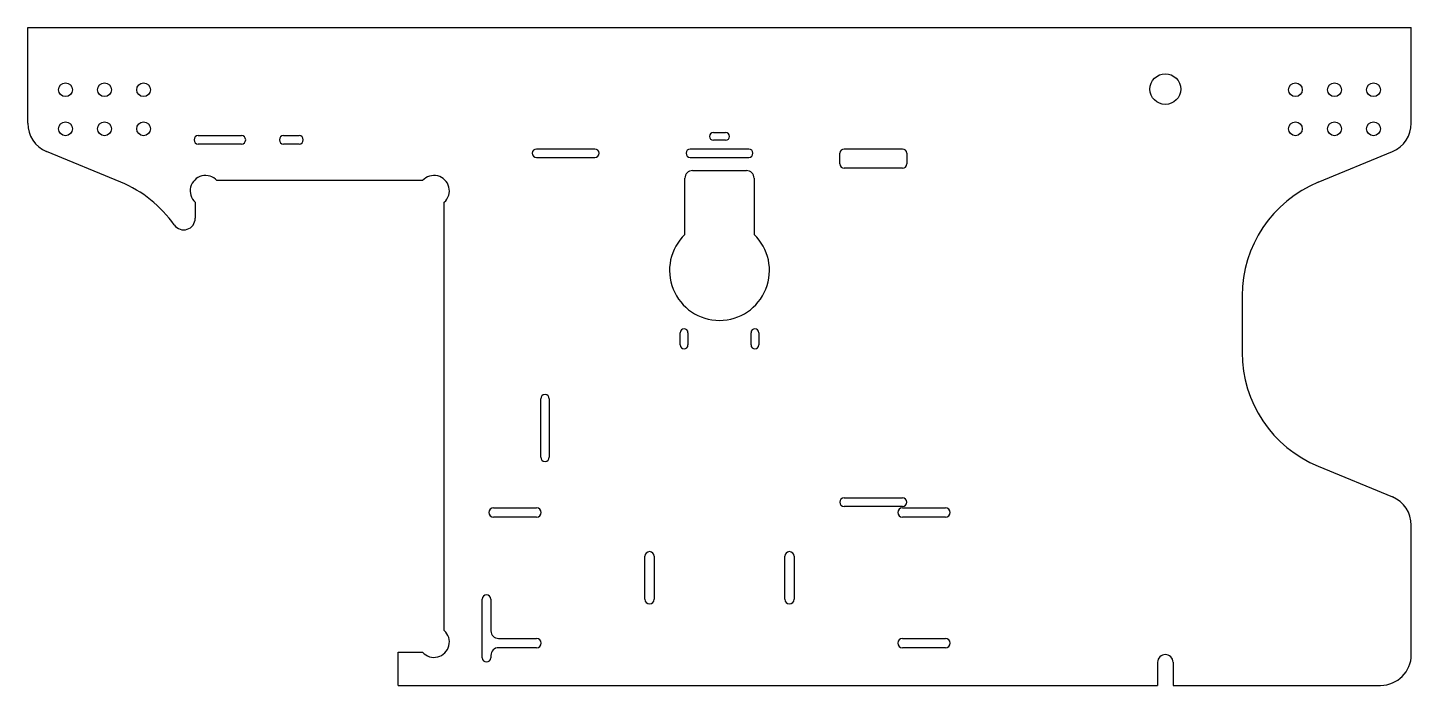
# Model space of a CAD drawing. Header units: millimetres. Extents: x 161.8 to 251.8, y 156.7 to 199.5.
import ezdxf

# ---------------------------------------------------------------- set-up
doc = ezdxf.new("R2010")
doc.units = ezdxf.units.MM
doc.linetypes.add('SLD-Solid', pattern=[0])

msp = doc.modelspace()

# ---------------------------------------------------------------- linework, layer by layer
at = {"color": 7, "linetype": 'SLD-Solid', "lineweight": 25}
for p, q in [((161.815, 193.291), (161.815, 199.504)), ((161.815, 199.504), (251.815, 199.504)), ((251.815, 193.291), (251.815, 199.504)), ((206.415, 192.676), (207.215, 192.676)), ((172.915, 192.484), (175.715, 192.484)), ((175.715, 191.924), (172.915, 191.924)), ((178.465, 192.484), (179.465, 192.484)), ((179.465, 191.924), (178.465, 191.924)), ((207.215, 192.176), (206.415, 192.176)), ((167.877, 189.444), (163.05, 191.443)), ((198.715, 191.604), (194.915, 191.604)), ((194.915, 191.054), (198.715, 191.054)), ((208.715, 191.604), (204.915, 191.604)), ((204.915, 191.054), (208.715, 191.054)), ((214.64, 190.634), (214.64, 191.329)), ((218.715, 191.604), (214.915, 191.604)), ((218.99, 191.329), (218.99, 190.634)), ((245.754, 189.444), (250.581, 191.443)), ((205.065, 190.204), (208.565, 190.204)), ((218.71, 190.354), (214.92, 190.354)), ((187.503, 189.554), (174.128, 189.554)), ((204.565, 186.05), (204.565, 189.704)), ((209.065, 189.704), (209.065, 186.05)), ((172.715, 188.142), (172.715, 187.096)), ((188.915, 160.267), (188.915, 188.142)), ((240.815, 182.053), (240.815, 178.356)), ((204.265, 178.854), (204.265, 179.654)), ((204.765, 179.654), (204.765, 178.854)), ((208.865, 178.854), (208.865, 179.654)), ((209.365, 179.654), (209.365, 178.854)), ((195.185, 171.554), (195.185, 175.354)), ((195.745, 175.354), (195.745, 171.554)), ((245.754, 170.965), (250.581, 168.966)), ((214.915, 168.909), (218.715, 168.909)), ((218.715, 168.349), (214.915, 168.349)), ((192.115, 168.254), (194.915, 168.254)), ((194.915, 167.654), (192.115, 167.654)), ((218.715, 168.254), (221.515, 168.254)), ((221.515, 167.654), (218.715, 167.654)), ((251.815, 158.704), (251.815, 167.118)), ((201.965, 162.304), (201.965, 165.104)), ((202.565, 165.104), (202.565, 162.304)), ((211.065, 162.304), (211.065, 165.104)), ((211.665, 165.104), (211.665, 162.304)), ((191.385, 158.504), (191.385, 162.304)), ((191.945, 162.304), (191.945, 160.254)), ((192.445, 159.754), (194.915, 159.754)), ((218.715, 159.754), (221.515, 159.754)), ((185.915, 156.704), (185.915, 158.854)), ((185.915, 158.854), (187.503, 158.854)), ((191.945, 158.654), (191.945, 158.504)), ((194.915, 159.154), (192.445, 159.154)), ((221.515, 159.154), (218.715, 159.154)), ((235.315, 158.204), (235.315, 156.704)), ((236.315, 158.204), (236.315, 156.704)), ((185.915, 156.704), (235.315, 156.704)), ((236.315, 156.704), (249.815, 156.704))]:
    msp.add_line(p, q, dxfattribs=at)
for centre, radius in [((235.815, 195.504), 1), ((164.275, 195.464), 0.45), ((166.815, 195.464), 0.45), ((169.355, 195.464), 0.45), ((244.275, 195.464), 0.45), ((246.815, 195.464), 0.45), ((249.355, 195.464), 0.45), ((164.275, 192.924), 0.45), ((166.815, 192.924), 0.45), ((169.355, 192.924), 0.45), ((244.275, 192.924), 0.45), ((246.815, 192.924), 0.45), ((249.355, 192.924), 0.45)]:
    msp.add_circle(centre, radius, dxfattribs=at)
for centre, radius, start, end in [((163.815, 193.291), 2, 180, 247.5), ((206.415, 192.426), 0.25, 90, 270), ((207.215, 192.426), 0.25, 270, 90), ((249.815, 193.291), 2, 292.5, 0), ((172.915, 192.204), 0.28, 90, 270), ((175.715, 192.204), 0.28, 270, 90), ((178.465, 192.204), 0.28, 90, 270), ((179.465, 192.204), 0.28, 270, 90), ((194.915, 191.329), 0.275, 90, 270), ((198.715, 191.329), 0.275, 270, 90), ((204.915, 191.329), 0.275, 90, 270), ((208.715, 191.329), 0.275, 270, 90), ((214.915, 191.329), 0.275, 90, 180), ((218.715, 191.329), 0.275, 0, 90), ((205.065, 189.704), 0.5, 90, 180), ((208.565, 189.704), 0.5, 0, 90), ((214.92, 190.634), 0.28, 180, 270), ((218.71, 190.634), 0.28, 270, 0), ((164.815, 182.053), 8, 35.2002, 67.5), ((173.387, 188.883), 1, 42.20239, 227.79761), ((188.244, 188.883), 1, 312.20239, 137.79761), ((248.815, 182.053), 8, 112.5, 180), ((171.965, 187.096), 0.75, 215.2002, 0), ((206.815, 183.704), 3.25, 133.81306, 46.18694), ((204.515, 179.654), 0.25, 0, 180), ((209.115, 179.654), 0.25, 0, 180), ((204.515, 178.854), 0.25, 180, 0), ((209.115, 178.854), 0.25, 180, 0), ((248.815, 178.356), 8, 180, 247.5), ((195.465, 175.354), 0.28, 360, 180), ((195.465, 171.554), 0.28, 180, 0), ((214.915, 168.629), 0.28, 90, 270), ((218.715, 168.629), 0.28, 270, 90), ((249.815, 167.118), 2, 0, 67.5), ((192.115, 167.954), 0.3, 90, 270), ((194.915, 167.954), 0.3, 270, 90), ((218.715, 167.954), 0.3, 90, 270), ((221.515, 167.954), 0.3, 270, 90), ((202.265, 165.104), 0.3, 0, 180), ((211.365, 165.104), 0.3, 0, 180), ((191.665, 162.304), 0.28, 0, 180), ((202.265, 162.304), 0.3, 180, 0), ((211.365, 162.304), 0.3, 180, 0), ((188.244, 159.526), 1, 222.20239, 47.79761), ((192.445, 160.254), 0.5, 180, 270), ((194.915, 159.454), 0.3, 270, 90), ((218.715, 159.454), 0.3, 90, 270), ((221.515, 159.454), 0.3, 270, 90), ((191.665, 158.504), 0.28, 180, 0), ((192.445, 158.654), 0.5, 90, 180), ((235.815, 158.204), 0.5, 0, 180), ((249.815, 158.704), 2, 270, 0)]:
    msp.add_arc(centre, radius, start, end, dxfattribs=at)

doc.saveas('drawing.dxf')
